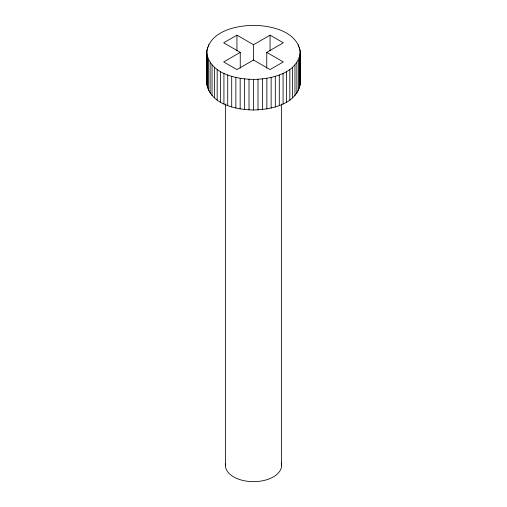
<?xml version="1.0" encoding="UTF-8"?>
<svg xmlns="http://www.w3.org/2000/svg" width="507" height="507" viewBox="0 0 507 507"><rect width="100%" height="100%" fill="white"/><g stroke="black" fill="none" stroke-linecap="round" stroke-linejoin="round"><path stroke-width="0.76" d="M300.302 52.373C297.546 73.458 271.327 79.168 253.5 79.39C235.673 79.168 209.461 73.458 206.698 52.373C209.467 31.282 235.673 25.572 253.5 25.35C271.321 25.572 297.546 31.282 300.302 52.373L300.302 82.971C297.546 104.055 271.327 109.766 253.5 109.987C235.673 109.766 209.461 104.055 206.698 82.964L206.698 52.373M206.698 82.964L206.913 80.372M266.745 68.065L266.745 52.373L283.305 42.81L270.06 35.16L253.5 44.724L236.94 35.16L223.688 42.81L240.248 52.373L240.248 68.065M240.248 52.373L223.688 61.93L236.94 69.579L253.5 60.022L270.06 69.579L283.305 61.93L266.745 52.373M300.093 80.372L300.302 82.971M300.093 49.781L300.093 85.563M299.453 47.202L299.453 49.559M299.447 57.544L299.447 88.136M298.382 44.667L298.382 46.238M298.382 60.08L298.382 90.677M296.88 62.557L296.88 93.155M294.96 64.959L294.96 95.55M292.609 67.26L292.609 97.857M289.833 69.446L289.833 100.044M286.62 71.493L286.62 102.091M283.077 73.344L283.077 103.941M281.6 104.081L281.6 465.16M279.287 74.947L279.287 105.545M275.301 76.304L275.301 106.901M271.144 77.419L271.144 108.016M270.06 35.16L270.06 50.852M266.853 78.281L266.853 108.878M262.461 78.896L262.461 109.493M258 79.269L258 109.867M253.5 44.724L253.5 60.415M253.5 79.39L253.5 109.987M249.013 79.269L249.013 109.867M244.551 78.902L244.551 109.499M240.16 78.281L240.16 108.878M236.94 35.16L236.94 50.852M235.863 77.419L235.863 108.016M231.705 76.304L231.705 106.901M227.719 74.947L227.719 105.545M225.4 103.821L225.4 465.692M223.929 73.344L223.929 103.941M220.374 71.493L220.374 102.091M217.173 69.446L217.173 100.044M214.391 67.26L214.391 97.857M212.046 64.953L212.046 95.55M210.12 62.557L210.12 93.149M208.624 44.66L208.624 46.232M208.624 60.08L208.624 90.671M207.553 47.202L207.553 49.553M207.553 57.538L207.553 88.136M206.913 49.775L206.913 85.563M281.296 463.043A28.107 16.224 0 0 1 253.963 481.65A28.107 16.224 0 0 1 225.577 463.575"/></g></svg>
